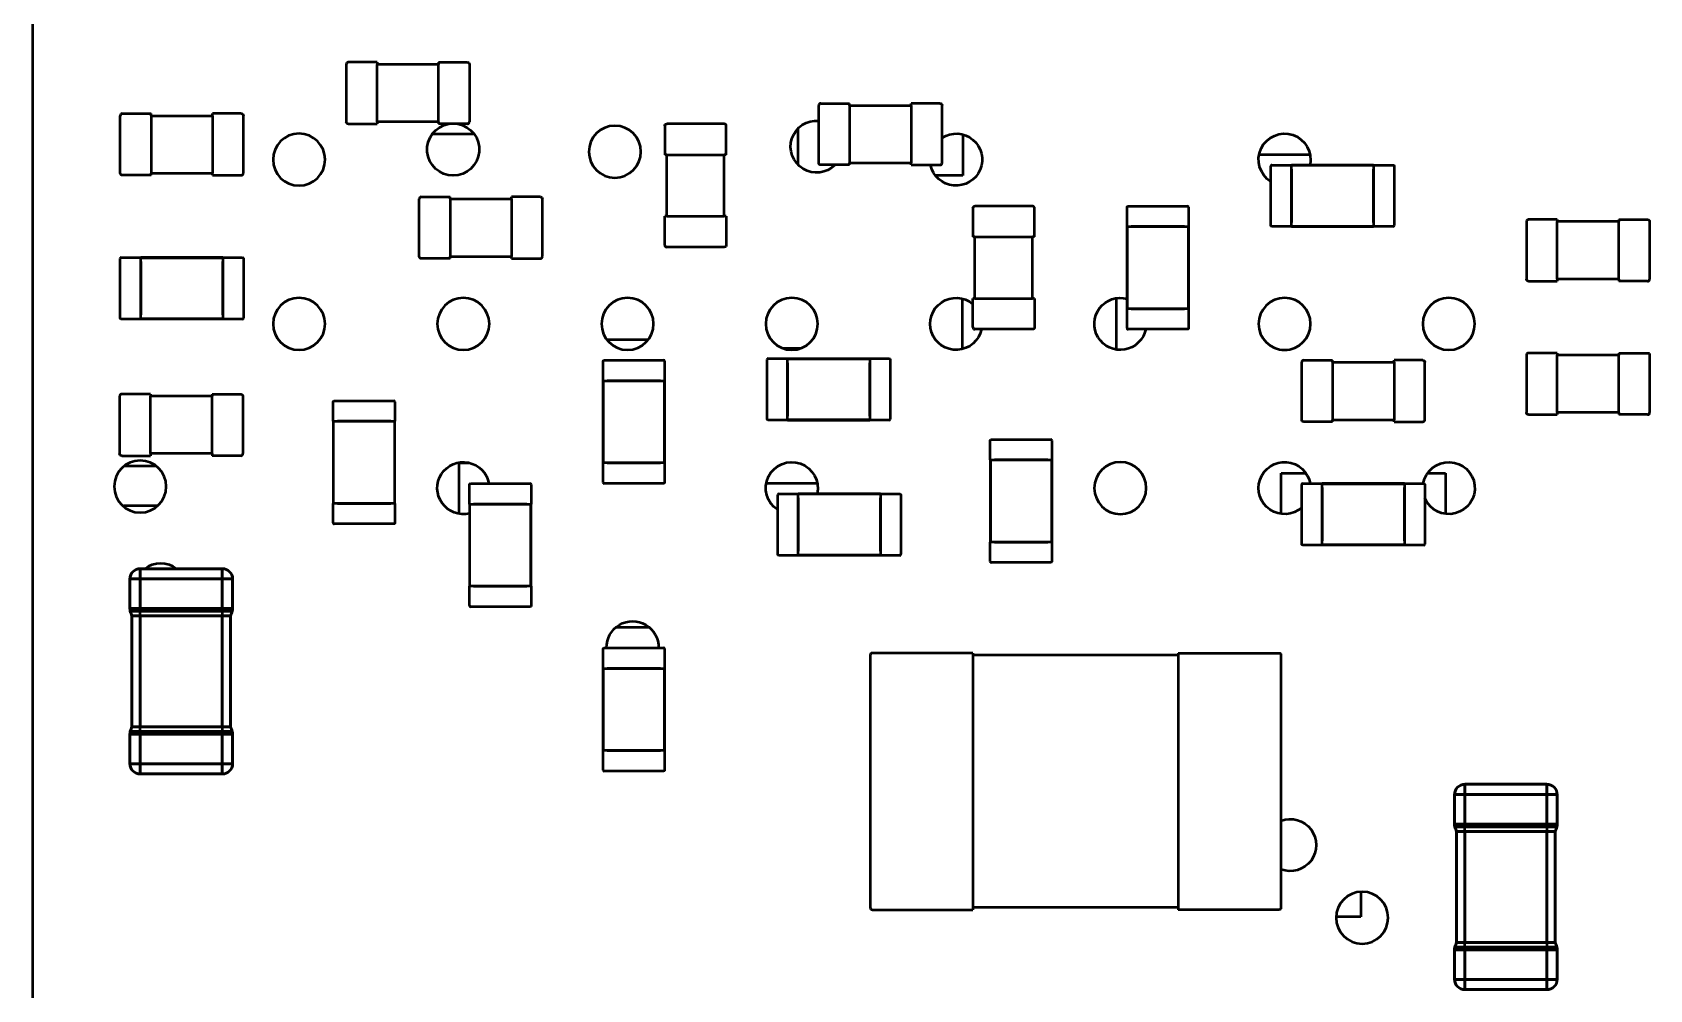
# Model space of a CAD drawing. Header units: millimetres. Extents: x 46 to 194, y 102 to 162.
# Drawn here: x 125.8 to 133.68, y 130.31 to 134.98 of the extents above; entities that cross this region are included whole.
import ezdxf

# ---------------------------------------------------------------- set-up
doc = ezdxf.new("R2010")
doc.units = ezdxf.units.MM
doc.header["$LTSCALE"] = 0.75
doc.layers.add('Visible', color=7, linetype='Continuous', lineweight=50)

msp = doc.modelspace()

# ---------------------------------------------------------------- linework, layer by layer
at = {"layer": 'Visible', "extrusion": (0, 0, -1)}
for p, q in [((125.7993, 140.8999), (125.7993, 109.9)), ((127.3281, 134.821), (127.3281, 134.541)), ((127.4781, 134.831), (127.3381, 134.831)), ((127.4781, 134.831), (127.4781, 134.821)), ((127.4781, 134.541), (127.4781, 134.821)), ((127.7781, 134.821), (127.4781, 134.821)), ((127.7781, 134.831), (127.7781, 134.821)), ((127.7781, 134.831), (127.9181, 134.831)), ((127.7781, 134.541), (127.7781, 134.821)), ((127.9281, 134.821), (127.9281, 134.541)), ((129.6299, 134.3408), (129.6299, 134.6208)), ((129.6399, 134.6308), (129.7799, 134.6308)), ((129.7799, 134.6208), (129.7799, 134.6308)), ((129.7799, 134.6208), (130.0799, 134.6208)), ((129.7799, 134.6208), (129.7799, 134.3408)), ((130.0799, 134.6208), (130.0799, 134.6308)), ((130.2199, 134.6308), (130.0799, 134.6308)), ((130.0799, 134.6208), (130.0799, 134.3408)), ((130.2299, 134.3408), (130.2299, 134.6208)), ((126.2273, 134.2908), (126.2273, 134.5708)), ((126.2373, 134.5808), (126.3773, 134.5808)), ((126.3773, 134.5708), (126.3773, 134.5808)), ((126.3773, 134.5708), (126.6773, 134.5708)), ((126.3773, 134.5708), (126.3773, 134.2908)), ((126.6773, 134.5708), (126.6773, 134.5808)), ((126.8173, 134.5808), (126.6773, 134.5808)), ((126.6773, 134.5708), (126.6773, 134.2908)), ((126.8273, 134.2908), (126.8273, 134.5708)), ((127.4781, 134.541), (127.4781, 134.531)), ((127.7781, 134.541), (127.4781, 134.541)), ((127.7781, 134.541), (127.7781, 134.531)), ((127.3381, 134.531), (127.4781, 134.531)), ((127.952, 134.4802), (127.7463, 134.4802)), ((127.9181, 134.531), (127.7781, 134.531)), ((128.8792, 134.5207), (128.8792, 134.3807)), ((129.1692, 134.5307), (128.8892, 134.5307)), ((129.1792, 134.3807), (129.1792, 134.5207)), ((129.5291, 134.3313), (129.5291, 134.5095)), ((130.3307, 134.4795), (130.3307, 134.2801)), ((128.8892, 134.3807), (128.8792, 134.3807)), ((128.8892, 134.3807), (129.1692, 134.3807)), ((128.8892, 134.0807), (128.8892, 134.3807)), ((129.1792, 134.3807), (129.1692, 134.3807)), ((129.1692, 134.0807), (129.1692, 134.3807)), ((129.7799, 134.3308), (129.6399, 134.3308)), ((129.7799, 134.3308), (129.7799, 134.3408)), ((129.7799, 134.3408), (130.0799, 134.3408)), ((130.0799, 134.3308), (130.0799, 134.3408)), ((130.0799, 134.3308), (130.2199, 134.3308)), ((131.774, 134.3814), (132.0228, 134.3814)), ((131.8316, 134.0356), (131.8316, 134.3256)), ((131.8366, 134.3306), (131.9316, 134.3306)), ((131.9316, 134.3256), (131.9316, 134.3306)), ((132.3316, 134.3301), (131.9316, 134.3301)), ((131.9316, 134.3296), (132.3316, 134.3296)), ((131.9316, 134.0356), (131.9316, 134.3256)), ((131.9316, 134.3106), (131.9316, 134.0506)), ((132.3316, 134.3306), (132.3316, 134.3256)), ((132.3316, 134.3306), (132.4266, 134.3306)), ((132.3316, 134.3256), (132.3316, 134.0356)), ((132.3316, 134.0506), (132.3316, 134.3106)), ((132.4316, 134.3256), (132.4316, 134.0356)), ((126.3773, 134.2808), (126.2373, 134.2808)), ((126.3773, 134.2808), (126.3773, 134.2908)), ((126.3773, 134.2908), (126.6773, 134.2908)), ((126.6773, 134.2808), (126.6773, 134.2908)), ((126.6773, 134.2808), (126.8173, 134.2808)), ((130.3307, 134.2801), (130.1976, 134.2801)), ((127.6837, 133.8852), (127.6837, 134.1652)), ((127.6937, 134.1752), (127.8337, 134.1752)), ((127.8337, 134.1652), (127.8337, 134.1752)), ((127.8337, 134.1652), (128.1337, 134.1652)), ((127.8337, 134.1652), (127.8337, 133.8852)), ((128.1337, 134.1652), (128.1337, 134.1752)), ((128.2737, 134.1752), (128.1337, 134.1752)), ((128.1337, 134.1652), (128.1337, 133.8852)), ((128.2837, 133.8852), (128.2837, 134.1652)), ((128.8892, 134.0807), (128.8792, 134.0807)), ((128.8792, 133.9407), (128.8792, 134.0807)), ((128.8892, 134.0807), (129.1692, 134.0807)), ((129.1792, 134.0807), (129.1692, 134.0807)), ((129.1792, 134.0807), (129.1792, 133.9407)), ((130.3804, 134.1204), (130.3804, 133.9804)), ((130.6704, 134.1304), (130.3904, 134.1304)), ((130.6804, 133.9804), (130.6804, 134.1204)), ((131.1309, 134.0304), (131.1309, 134.1254)), ((131.1359, 134.1304), (131.4259, 134.1304)), ((131.4309, 134.1254), (131.4309, 134.0304)), ((131.1309, 134.0304), (131.1359, 134.0304)), ((131.1314, 134.0304), (131.1314, 133.6304)), ((131.1319, 133.6304), (131.1319, 134.0304)), ((131.1359, 134.0304), (131.4259, 134.0304)), ((131.4109, 134.0304), (131.1509, 134.0304)), ((131.4259, 134.0304), (131.4309, 134.0304)), ((131.4299, 134.0304), (131.4299, 133.6304)), ((131.4304, 133.6304), (131.4304, 134.0304)), ((131.9316, 134.0306), (131.8366, 134.0306)), ((131.9316, 134.0306), (131.9316, 134.0356)), ((132.3316, 134.0316), (131.9316, 134.0316)), ((131.9316, 134.0311), (132.3316, 134.0311)), ((132.3316, 134.0356), (132.3316, 134.0306)), ((132.4266, 134.0306), (132.3316, 134.0306)), ((133.0764, 134.0549), (133.0764, 133.7749)), ((133.2264, 134.0649), (133.0864, 134.0649)), ((133.2264, 134.0649), (133.2264, 134.0549)), ((133.2264, 133.7749), (133.2264, 134.0549)), ((133.5264, 134.0549), (133.2264, 134.0549)), ((133.5264, 134.0649), (133.5264, 134.0549)), ((133.5264, 134.0649), (133.6664, 134.0649)), ((133.5264, 133.7749), (133.5264, 134.0549)), ((133.6764, 134.0549), (133.6764, 133.7749)), ((129.1692, 133.9307), (128.8892, 133.9307)), ((130.3904, 133.9804), (130.3804, 133.9804)), ((130.3904, 133.9804), (130.6704, 133.9804)), ((130.3904, 133.6804), (130.3904, 133.9804)), ((130.6804, 133.9804), (130.6704, 133.9804)), ((130.6704, 133.6804), (130.6704, 133.9804)), ((126.2273, 133.5853), (126.2273, 133.8753)), ((126.2323, 133.8803), (126.3273, 133.8803)), ((126.3273, 133.8753), (126.3273, 133.8803)), ((126.7273, 133.8798), (126.3273, 133.8798)), ((126.3273, 133.8793), (126.7273, 133.8793)), ((126.3273, 133.5853), (126.3273, 133.8753)), ((126.3273, 133.8603), (126.3273, 133.6003)), ((126.7273, 133.8803), (126.7273, 133.8753)), ((126.7273, 133.8803), (126.8223, 133.8803)), ((126.7273, 133.8753), (126.7273, 133.5853)), ((126.7273, 133.6003), (126.7273, 133.8603)), ((126.8273, 133.8753), (126.8273, 133.5853)), ((127.8337, 133.8752), (127.6937, 133.8752)), ((127.8337, 133.8752), (127.8337, 133.8852)), ((127.8337, 133.8852), (128.1337, 133.8852)), ((128.1337, 133.8752), (128.1337, 133.8852)), ((128.1337, 133.8752), (128.2737, 133.8752)), ((133.0864, 133.7649), (133.2264, 133.7649)), ((133.2264, 133.7749), (133.2264, 133.7649)), ((133.5264, 133.7749), (133.2264, 133.7749)), ((133.5264, 133.7749), (133.5264, 133.7649)), ((133.6664, 133.7649), (133.5264, 133.7649)), ((130.3296, 133.4339), (130.3296, 133.6797)), ((130.3904, 133.6804), (130.3804, 133.6804)), ((130.3804, 133.5404), (130.3804, 133.6804)), ((130.3904, 133.6804), (130.6704, 133.6804)), ((130.6804, 133.6804), (130.6704, 133.6804)), ((130.6804, 133.6804), (130.6804, 133.5404)), ((131.0801, 133.4314), (131.0801, 133.6822)), ((131.1359, 133.6304), (131.1309, 133.6304)), ((131.1309, 133.5354), (131.1309, 133.6304)), ((131.4259, 133.6304), (131.1359, 133.6304)), ((131.1509, 133.6304), (131.4109, 133.6304)), ((131.4309, 133.6304), (131.4259, 133.6304)), ((131.4309, 133.6304), (131.4309, 133.5354)), ((126.3273, 133.5803), (126.2323, 133.5803)), ((126.3273, 133.5803), (126.3273, 133.5853)), ((126.7273, 133.5813), (126.3273, 133.5813)), ((126.3273, 133.5808), (126.7273, 133.5808)), ((126.7273, 133.5853), (126.7273, 133.5803)), ((126.8223, 133.5803), (126.7273, 133.5803)), ((130.6704, 133.5304), (130.3904, 133.5304)), ((131.4259, 133.5304), (131.1359, 133.5304)), ((128.597, 133.4806), (128.7995, 133.4806)), ((129.4527, 133.4386), (129.544, 133.4386)), ((128.579, 133.2798), (128.579, 133.3748)), ((128.584, 133.3798), (128.874, 133.3798)), ((128.879, 133.3748), (128.879, 133.2798)), ((129.3779, 133.0928), (129.3779, 133.3828)), ((129.3829, 133.3878), (129.4779, 133.3878)), ((129.4779, 133.3828), (129.4779, 133.3878)), ((129.8779, 133.3873), (129.4779, 133.3873)), ((129.4779, 133.3868), (129.8779, 133.3868)), ((129.4779, 133.0928), (129.4779, 133.3828)), ((129.4779, 133.3678), (129.4779, 133.1078)), ((129.8779, 133.3878), (129.8779, 133.3828)), ((129.8779, 133.3878), (129.9729, 133.3878)), ((129.8779, 133.3828), (129.8779, 133.0928)), ((129.8779, 133.1078), (129.8779, 133.3678)), ((129.9779, 133.3828), (129.9779, 133.0928)), ((131.8857, 133.4307), (131.9111, 133.4307)), ((131.9817, 133.0899), (131.9817, 133.3699)), ((131.9917, 133.3799), (132.1317, 133.3799)), ((132.1317, 133.3699), (132.1317, 133.3799)), ((132.1317, 133.3699), (132.4317, 133.3699)), ((132.1317, 133.3699), (132.1317, 133.0899)), ((132.4317, 133.3699), (132.4317, 133.3799)), ((132.5717, 133.3799), (132.4317, 133.3799)), ((132.4317, 133.3699), (132.4317, 133.0899)), ((132.5817, 133.0899), (132.5817, 133.3699)), ((133.0764, 133.4047), (133.0764, 133.1247)), ((133.2264, 133.4147), (133.0864, 133.4147)), ((133.2264, 133.4147), (133.2264, 133.4047)), ((133.2264, 133.1247), (133.2264, 133.4047)), ((133.5264, 133.4047), (133.2264, 133.4047)), ((133.5264, 133.4147), (133.5264, 133.4047)), ((133.5264, 133.4147), (133.6664, 133.4147)), ((133.5264, 133.1247), (133.5264, 133.4047)), ((133.6764, 133.4047), (133.6764, 133.1247)), ((126.2245, 133.2048), (126.2245, 132.9248)), ((126.3745, 133.2148), (126.2345, 133.2148)), ((126.3745, 133.2148), (126.3745, 133.2048)), ((126.3745, 132.9248), (126.3745, 133.2048)), ((126.6745, 133.2048), (126.3745, 133.2048)), ((126.6745, 133.2148), (126.6745, 133.2048)), ((126.6745, 133.2148), (126.8145, 133.2148)), ((126.6745, 132.9248), (126.6745, 133.2048)), ((126.8245, 133.2048), (126.8245, 132.9248)), ((128.579, 133.2798), (128.584, 133.2798)), ((128.5795, 133.2798), (128.5795, 132.8798)), ((128.58, 132.8798), (128.58, 133.2798)), ((128.584, 133.2798), (128.874, 133.2798)), ((128.859, 133.2798), (128.599, 133.2798)), ((128.874, 133.2798), (128.879, 133.2798)), ((128.878, 133.2798), (128.878, 132.8798)), ((128.8785, 132.8798), (128.8785, 133.2798)), ((127.2648, 133.0822), (127.2648, 133.1772)), ((127.2698, 133.1822), (127.5598, 133.1822)), ((127.5648, 133.1772), (127.5648, 133.0822)), ((133.2264, 133.1247), (133.2264, 133.1147)), ((133.5264, 133.1247), (133.2264, 133.1247)), ((133.5264, 133.1247), (133.5264, 133.1147)), ((127.2648, 133.0822), (127.2698, 133.0822)), ((127.2653, 133.0822), (127.2653, 132.6822)), ((127.2658, 132.6822), (127.2658, 133.0822)), ((127.2698, 133.0822), (127.5598, 133.0822)), ((127.5448, 133.0822), (127.2848, 133.0822)), ((127.5598, 133.0822), (127.5648, 133.0822)), ((127.5638, 133.0822), (127.5638, 132.6822)), ((127.5643, 132.6822), (127.5643, 133.0822)), ((129.4779, 133.0878), (129.3829, 133.0878)), ((129.4779, 133.0878), (129.4779, 133.0928)), ((129.8779, 133.0888), (129.4779, 133.0888)), ((129.4779, 133.0883), (129.8779, 133.0883)), ((129.8779, 133.0928), (129.8779, 133.0878)), ((129.9729, 133.0878), (129.8779, 133.0878)), ((132.1317, 133.0799), (131.9917, 133.0799)), ((132.1317, 133.0799), (132.1317, 133.0899)), ((132.1317, 133.0899), (132.4317, 133.0899)), ((132.4317, 133.0799), (132.4317, 133.0899)), ((132.4317, 133.0799), (132.5717, 133.0799)), ((133.0864, 133.1147), (133.2264, 133.1147)), ((133.6664, 133.1147), (133.5264, 133.1147)), ((130.4652, 132.8942), (130.4652, 132.9892)), ((130.4702, 132.9942), (130.7602, 132.9942)), ((130.7652, 132.9892), (130.7652, 132.8942)), ((126.2345, 132.9148), (126.3745, 132.9148)), ((126.3745, 132.9248), (126.3745, 132.9148)), ((126.6745, 132.9248), (126.3745, 132.9248)), ((126.6745, 132.9248), (126.6745, 132.9148)), ((126.8145, 132.9148), (126.6745, 132.9148)), ((130.4652, 132.8942), (130.4702, 132.8942)), ((130.4657, 132.8942), (130.4657, 132.4942)), ((130.4662, 132.4942), (130.4662, 132.8942)), ((130.4702, 132.8942), (130.7602, 132.8942)), ((130.7452, 132.8942), (130.4852, 132.8942)), ((130.7602, 132.8942), (130.7652, 132.8942)), ((130.7642, 132.8942), (130.7642, 132.4942)), ((130.7647, 132.4942), (130.7647, 132.8942)), ((126.4032, 132.864), (126.246, 132.864)), ((127.8777, 132.8801), (127.9282, 132.8801)), ((127.8777, 132.6319), (127.8777, 132.8801)), ((128.584, 132.8798), (128.579, 132.8798)), ((128.579, 132.7848), (128.579, 132.8798)), ((128.874, 132.8798), (128.584, 132.8798)), ((128.599, 132.8798), (128.859, 132.8798)), ((128.879, 132.8798), (128.874, 132.8798)), ((128.879, 132.8798), (128.879, 132.7848)), ((131.8809, 132.8302), (132.0018, 132.8302)), ((131.8809, 132.6314), (131.8809, 132.8302)), ((132.5948, 132.8302), (132.6825, 132.8302)), ((132.6825, 132.8302), (132.6825, 132.6312)), ((127.9285, 132.6793), (127.9285, 132.7743)), ((127.9335, 132.7793), (128.2235, 132.7793)), ((128.2285, 132.7743), (128.2285, 132.6793)), ((128.874, 132.7798), (128.584, 132.7798)), ((129.3738, 132.7802), (129.6229, 132.7802)), ((129.4347, 132.7294), (129.5297, 132.7294)), ((129.5297, 132.7244), (129.5297, 132.7294)), ((129.9297, 132.7289), (129.5297, 132.7289)), ((129.9297, 132.7294), (129.9297, 132.7244)), ((129.9297, 132.7294), (130.0247, 132.7294)), ((131.9817, 132.4844), (131.9817, 132.7744)), ((131.9867, 132.7794), (132.0817, 132.7794)), ((132.0817, 132.7744), (132.0817, 132.7794)), ((132.4817, 132.7789), (132.0817, 132.7789)), ((132.0817, 132.7784), (132.4817, 132.7784)), ((132.0817, 132.4844), (132.0817, 132.7744)), ((132.0817, 132.7594), (132.0817, 132.4994)), ((132.4817, 132.7794), (132.4817, 132.7744)), ((132.4817, 132.7794), (132.5767, 132.7794)), ((132.4817, 132.7744), (132.4817, 132.4844)), ((132.4817, 132.4994), (132.4817, 132.7594)), ((132.5817, 132.7744), (132.5817, 132.4844)), ((126.2451, 132.6724), (126.4116, 132.6724)), ((126.2451, 132.6659), (126.2451, 132.6724)), ((127.2698, 132.6822), (127.2648, 132.6822)), ((127.2648, 132.5872), (127.2648, 132.6822)), ((127.5598, 132.6822), (127.2698, 132.6822)), ((127.2848, 132.6822), (127.5448, 132.6822)), ((127.5648, 132.6822), (127.5598, 132.6822)), ((127.5648, 132.6822), (127.5648, 132.5872)), ((127.9285, 132.6793), (127.9335, 132.6793)), ((127.929, 132.6793), (127.929, 132.2793)), ((127.9295, 132.2793), (127.9295, 132.6793)), ((127.9335, 132.6793), (128.2235, 132.6793)), ((128.2085, 132.6793), (127.9485, 132.6793)), ((128.2235, 132.6793), (128.2285, 132.6793)), ((128.2275, 132.6793), (128.2275, 132.2793)), ((128.228, 132.2793), (128.228, 132.6793)), ((129.4297, 132.4344), (129.4297, 132.7244)), ((129.5297, 132.7284), (129.9297, 132.7284)), ((129.5297, 132.4344), (129.5297, 132.7244)), ((129.5297, 132.7094), (129.5297, 132.4494)), ((129.9297, 132.7244), (129.9297, 132.4344)), ((129.9297, 132.4494), (129.9297, 132.7094)), ((130.0297, 132.7244), (130.0297, 132.4344)), ((127.5598, 132.5822), (127.2698, 132.5822)), ((130.4702, 132.4942), (130.4652, 132.4942)), ((130.4652, 132.3992), (130.4652, 132.4942)), ((130.7602, 132.4942), (130.4702, 132.4942)), ((130.4852, 132.4942), (130.7452, 132.4942)), ((130.7652, 132.4942), (130.7602, 132.4942)), ((130.7652, 132.4942), (130.7652, 132.3992)), ((129.5297, 132.4294), (129.4347, 132.4294)), ((129.5297, 132.4294), (129.5297, 132.4344)), ((129.9297, 132.4304), (129.5297, 132.4304)), ((129.5297, 132.4299), (129.9297, 132.4299)), ((129.9297, 132.4344), (129.9297, 132.4294)), ((130.0247, 132.4294), (129.9297, 132.4294)), ((132.0817, 132.4794), (131.9867, 132.4794)), ((132.0817, 132.4794), (132.0817, 132.4844)), ((132.4817, 132.4804), (132.0817, 132.4804)), ((132.0817, 132.4799), (132.4817, 132.4799)), ((132.4817, 132.4844), (132.4817, 132.4794)), ((132.5767, 132.4794), (132.4817, 132.4794)), ((126.3245, 132.3144), (126.3245, 132.3644)), ((126.3245, 132.3644), (126.3245, 132.3144)), ((126.3245, 132.3644), (126.7245, 132.3644)), ((126.7245, 132.3644), (126.3245, 132.3644)), ((126.7245, 132.3144), (126.7245, 132.3644)), ((126.7245, 132.3644), (126.7245, 132.3144)), ((130.7602, 132.3942), (130.4702, 132.3942)), ((126.3245, 132.3144), (126.2745, 132.3144)), ((126.2745, 132.3144), (126.3245, 132.3144)), ((126.2745, 132.1709), (126.2745, 132.3144)), ((126.2745, 132.3144), (126.2745, 132.1709)), ((126.3245, 132.3144), (126.7245, 132.3144)), ((126.7245, 132.3144), (126.3245, 132.3144)), ((126.3245, 132.3144), (126.3245, 132.1709)), ((126.3245, 132.1709), (126.3245, 132.3144)), ((126.7745, 132.3144), (126.7245, 132.3144)), ((126.7245, 132.3144), (126.7745, 132.3144)), ((126.7245, 132.3144), (126.7245, 132.1709)), ((126.7245, 132.1709), (126.7245, 132.3144)), ((126.7745, 132.3144), (126.7745, 132.1709)), ((126.7745, 132.1709), (126.7745, 132.3144)), ((127.9335, 132.2793), (127.9285, 132.2793)), ((127.9285, 132.1843), (127.9285, 132.2793)), ((128.2235, 132.2793), (127.9335, 132.2793)), ((127.9485, 132.2793), (128.2085, 132.2793)), ((128.2285, 132.2793), (128.2235, 132.2793)), ((128.2285, 132.2793), (128.2285, 132.1843)), ((128.2235, 132.1793), (127.9335, 132.1793)), ((126.3245, 132.1709), (126.2745, 132.1709)), ((126.2745, 132.1709), (126.3245, 132.1709)), ((126.3245, 132.1571), (126.2764, 132.1571)), ((126.2764, 132.1571), (126.3245, 132.1571)), ((126.3245, 132.1344), (126.2845, 132.1344)), ((126.2845, 132.1344), (126.3245, 132.1344)), ((126.2845, 131.5944), (126.2845, 132.1344)), ((126.2845, 132.1344), (126.2845, 131.5944)), ((126.3245, 132.1571), (126.3245, 132.1709)), ((126.3245, 132.1709), (126.3245, 132.1571)), ((126.3245, 132.1709), (126.7245, 132.1709)), ((126.7245, 132.1709), (126.3245, 132.1709)), ((126.3245, 132.1344), (126.3245, 132.1571)), ((126.3245, 132.1571), (126.7245, 132.1571)), ((126.7245, 132.1571), (126.3245, 132.1571)), ((126.3245, 132.1344), (126.3245, 132.1571)), ((126.3245, 132.1344), (126.7245, 132.1344)), ((126.7245, 132.1344), (126.3245, 132.1344)), ((126.3245, 132.1344), (126.3245, 131.5944)), ((126.3245, 131.5944), (126.3245, 132.1344)), ((126.7745, 132.1709), (126.7245, 132.1709)), ((126.7245, 132.1709), (126.7745, 132.1709)), ((126.7245, 132.1571), (126.7245, 132.1709)), ((126.7245, 132.1709), (126.7245, 132.1571)), ((126.7726, 132.1571), (126.7245, 132.1571)), ((126.7245, 132.1571), (126.7726, 132.1571)), ((126.7245, 132.1571), (126.7245, 132.1344)), ((126.7245, 132.1571), (126.7245, 132.1344)), ((126.7645, 132.1344), (126.7245, 132.1344)), ((126.7245, 132.1344), (126.7645, 132.1344)), ((126.7245, 132.1344), (126.7245, 131.5944)), ((126.7245, 131.5944), (126.7245, 132.1344)), ((126.7645, 132.1344), (126.7645, 131.5944)), ((126.7645, 131.5944), (126.7645, 132.1344)), ((128.6426, 132.0795), (128.8032, 132.0795)), ((128.579, 131.8787), (128.579, 131.9737)), ((128.584, 131.9787), (128.874, 131.9787)), ((128.879, 131.9737), (128.879, 131.8787)), ((129.8806, 131.9435), (129.8806, 130.7135)), ((130.3806, 131.9535), (129.8906, 131.9535)), ((130.3806, 131.9535), (130.3806, 131.9435)), ((130.3806, 131.9435), (130.3806, 130.7135)), ((131.3806, 131.9435), (130.3806, 131.9435)), ((131.3806, 131.9535), (131.3806, 131.9435)), ((131.3806, 131.9535), (131.8706, 131.9535)), ((131.3806, 131.9435), (131.3806, 130.7135)), ((131.8806, 131.9435), (131.8806, 130.7135)), ((128.579, 131.8787), (128.584, 131.8787)), ((128.5795, 131.8787), (128.5795, 131.4787)), ((128.58, 131.4787), (128.58, 131.8787)), ((128.584, 131.8787), (128.874, 131.8787)), ((128.859, 131.8787), (128.599, 131.8787)), ((128.874, 131.8787), (128.879, 131.8787)), ((128.878, 131.8787), (128.878, 131.4787)), ((128.8785, 131.4787), (128.8785, 131.8787)), ((126.3245, 131.5579), (126.2745, 131.5579)), ((126.2745, 131.5579), (126.3245, 131.5579)), ((126.2745, 131.4144), (126.2745, 131.5579)), ((126.2745, 131.5579), (126.2745, 131.4144)), ((126.3245, 131.5717), (126.2764, 131.5717)), ((126.2764, 131.5717), (126.3245, 131.5717)), ((126.3245, 131.5944), (126.2845, 131.5944)), ((126.2845, 131.5944), (126.3245, 131.5944)), ((126.3245, 131.5717), (126.3245, 131.5944)), ((126.3245, 131.5944), (126.7245, 131.5944)), ((126.7245, 131.5944), (126.3245, 131.5944)), ((126.3245, 131.5717), (126.3245, 131.5944)), ((126.3245, 131.5579), (126.3245, 131.5717)), ((126.3245, 131.5717), (126.3245, 131.5579)), ((126.3245, 131.5717), (126.7245, 131.5717)), ((126.7245, 131.5717), (126.3245, 131.5717)), ((126.3245, 131.5579), (126.7245, 131.5579)), ((126.7245, 131.5579), (126.3245, 131.5579)), ((126.3245, 131.5579), (126.3245, 131.4144)), ((126.3245, 131.4144), (126.3245, 131.5579)), ((126.7645, 131.5944), (126.7245, 131.5944)), ((126.7245, 131.5944), (126.7645, 131.5944)), ((126.7245, 131.5944), (126.7245, 131.5717)), ((126.7245, 131.5944), (126.7245, 131.5717)), ((126.7726, 131.5717), (126.7245, 131.5717)), ((126.7245, 131.5717), (126.7726, 131.5717)), ((126.7245, 131.5579), (126.7245, 131.5717)), ((126.7245, 131.5717), (126.7245, 131.5579)), ((126.7745, 131.5579), (126.7245, 131.5579)), ((126.7245, 131.5579), (126.7745, 131.5579)), ((126.7245, 131.5579), (126.7245, 131.4144)), ((126.7245, 131.4144), (126.7245, 131.5579)), ((126.7745, 131.5579), (126.7745, 131.4144)), ((126.7745, 131.4144), (126.7745, 131.5579)), ((128.584, 131.4787), (128.579, 131.4787)), ((128.579, 131.3837), (128.579, 131.4787)), ((128.874, 131.4787), (128.584, 131.4787)), ((128.599, 131.4787), (128.859, 131.4787)), ((128.879, 131.4787), (128.874, 131.4787)), ((128.879, 131.4787), (128.879, 131.3837)), ((126.3245, 131.4144), (126.2745, 131.4144)), ((126.2745, 131.4144), (126.3245, 131.4144)), ((126.3245, 131.3644), (126.3245, 131.4144)), ((126.3245, 131.4144), (126.3245, 131.3644)), ((126.3245, 131.4144), (126.7245, 131.4144)), ((126.7245, 131.4144), (126.3245, 131.4144)), ((126.7745, 131.4144), (126.7245, 131.4144)), ((126.7245, 131.4144), (126.7745, 131.4144)), ((126.7245, 131.3644), (126.7245, 131.4144)), ((126.7245, 131.4144), (126.7245, 131.3644)), ((126.7245, 131.3644), (126.3245, 131.3644)), ((126.3245, 131.3644), (126.7245, 131.3644)), ((128.874, 131.3787), (128.584, 131.3787)), ((132.7761, 131.2641), (132.7761, 131.3141)), ((132.7761, 131.3141), (132.7761, 131.2641)), ((132.7761, 131.3141), (133.1761, 131.3141)), ((133.1761, 131.3141), (132.7761, 131.3141)), ((133.1761, 131.2641), (133.1761, 131.3141)), ((133.1761, 131.3141), (133.1761, 131.2641)), ((132.7761, 131.2641), (132.7261, 131.2641)), ((132.7261, 131.2641), (132.7761, 131.2641)), ((132.7261, 131.1206), (132.7261, 131.2641)), ((132.7261, 131.2641), (132.7261, 131.1206)), ((132.7761, 131.2641), (133.1761, 131.2641)), ((133.1761, 131.2641), (132.7761, 131.2641)), ((132.7761, 131.2641), (132.7761, 131.1206)), ((132.7761, 131.1206), (132.7761, 131.2641)), ((133.2261, 131.2641), (133.1761, 131.2641)), ((133.1761, 131.2641), (133.2261, 131.2641)), ((133.1761, 131.2641), (133.1761, 131.1206)), ((133.1761, 131.1206), (133.1761, 131.2641)), ((133.2261, 131.2641), (133.2261, 131.1206)), ((133.2261, 131.1206), (133.2261, 131.2641)), ((132.7761, 131.1206), (132.7261, 131.1206)), ((132.7261, 131.1206), (132.7761, 131.1206)), ((132.7761, 131.1068), (132.728, 131.1068)), ((132.728, 131.1068), (132.7761, 131.1068)), ((132.7761, 131.0841), (132.7361, 131.0841)), ((132.7361, 131.0841), (132.7761, 131.0841)), ((132.7361, 130.5441), (132.7361, 131.0841)), ((132.7361, 131.0841), (132.7361, 130.5441)), ((132.7761, 131.1068), (132.7761, 131.1206)), ((132.7761, 131.1206), (132.7761, 131.1068)), ((132.7761, 131.1206), (133.1761, 131.1206)), ((133.1761, 131.1206), (132.7761, 131.1206)), ((132.7761, 131.0841), (132.7761, 131.1068)), ((132.7761, 131.1068), (133.1761, 131.1068)), ((133.1761, 131.1068), (132.7761, 131.1068)), ((132.7761, 131.0841), (132.7761, 131.1068)), ((132.7761, 131.0841), (133.1761, 131.0841)), ((133.1761, 131.0841), (132.7761, 131.0841)), ((132.7761, 131.0841), (132.7761, 130.5441)), ((132.7761, 130.5441), (132.7761, 131.0841)), ((133.2261, 131.1206), (133.1761, 131.1206)), ((133.1761, 131.1206), (133.2261, 131.1206)), ((133.1761, 131.1068), (133.1761, 131.1206)), ((133.1761, 131.1206), (133.1761, 131.1068)), ((133.2242, 131.1068), (133.1761, 131.1068)), ((133.1761, 131.1068), (133.2242, 131.1068)), ((133.1761, 131.1068), (133.1761, 131.0841)), ((133.1761, 131.1068), (133.1761, 131.0841)), ((133.2161, 131.0841), (133.1761, 131.0841)), ((133.1761, 131.0841), (133.2161, 131.0841)), ((133.1761, 131.0841), (133.1761, 130.5441)), ((133.1761, 130.5441), (133.1761, 131.0841)), ((133.2161, 131.0841), (133.2161, 130.5441)), ((133.2161, 130.5441), (133.2161, 131.0841)), ((132.2696, 130.7908), (132.2696, 130.6681)), ((129.8906, 130.7035), (130.3806, 130.7035)), ((130.3806, 130.7135), (130.3806, 130.7035)), ((131.3806, 130.7135), (130.3806, 130.7135)), ((131.3806, 130.7135), (131.3806, 130.7035)), ((131.8706, 130.7035), (131.3806, 130.7035)), ((132.2696, 130.6681), (132.1494, 130.6681)), ((132.7761, 130.5441), (132.7361, 130.5441)), ((132.7361, 130.5441), (132.7761, 130.5441)), ((132.7761, 130.5214), (132.7761, 130.5441)), ((132.7761, 130.5441), (133.1761, 130.5441)), ((133.1761, 130.5441), (132.7761, 130.5441)), ((132.7761, 130.5214), (132.7761, 130.5441)), ((133.2161, 130.5441), (133.1761, 130.5441)), ((133.1761, 130.5441), (133.2161, 130.5441)), ((133.1761, 130.5441), (133.1761, 130.5214)), ((133.1761, 130.5441), (133.1761, 130.5214)), ((132.7761, 130.5076), (132.7261, 130.5076)), ((132.7261, 130.5076), (132.7761, 130.5076)), ((132.7261, 130.3641), (132.7261, 130.5076)), ((132.7261, 130.5076), (132.7261, 130.3641)), ((132.7761, 130.5214), (132.728, 130.5214)), ((132.728, 130.5214), (132.7761, 130.5214)), ((132.7761, 130.5076), (132.7761, 130.5214)), ((132.7761, 130.5214), (132.7761, 130.5076)), ((132.7761, 130.5214), (133.1761, 130.5214)), ((133.1761, 130.5214), (132.7761, 130.5214)), ((132.7761, 130.5076), (133.1761, 130.5076)), ((133.1761, 130.5076), (132.7761, 130.5076)), ((132.7761, 130.5076), (132.7761, 130.3641)), ((132.7761, 130.3641), (132.7761, 130.5076)), ((133.2242, 130.5214), (133.1761, 130.5214)), ((133.1761, 130.5214), (133.2242, 130.5214)), ((133.1761, 130.5076), (133.1761, 130.5214)), ((133.1761, 130.5214), (133.1761, 130.5076)), ((133.2261, 130.5076), (133.1761, 130.5076)), ((133.1761, 130.5076), (133.2261, 130.5076)), ((133.1761, 130.5076), (133.1761, 130.3641)), ((133.1761, 130.3641), (133.1761, 130.5076)), ((133.2261, 130.5076), (133.2261, 130.3641)), ((133.2261, 130.3641), (133.2261, 130.5076)), ((132.7761, 130.3641), (132.7261, 130.3641)), ((132.7261, 130.3641), (132.7761, 130.3641)), ((132.7761, 130.3141), (132.7761, 130.3641)), ((132.7761, 130.3641), (132.7761, 130.3141)), ((132.7761, 130.3641), (133.1761, 130.3641)), ((133.1761, 130.3641), (132.7761, 130.3641)), ((133.1761, 130.3141), (132.7761, 130.3141)), ((132.7761, 130.3141), (133.1761, 130.3141)), ((133.2261, 130.3641), (133.1761, 130.3641)), ((133.1761, 130.3641), (133.2261, 130.3641)), ((133.1761, 130.3141), (133.1761, 130.3641)), ((133.1761, 130.3641), (133.1761, 130.3141))]:
    msp.add_line(p, q, dxfattribs=at)
for centre in [(-127.0983, 134.3569), (-128.6365, 134.3955), (-127.0983, 133.5568), (-127.8984, 133.5568), (-128.6983, 133.5568), (-129.4983, 133.5568), (-131.8984, 133.5568), (-132.6982, 133.5568), (-126.3246, 132.7646), (-131.0983, 132.7569), (-132.2761, 130.6642)]:
    msp.add_circle(centre, 0.1267, dxfattribs=at)
at = {"layer": 'Visible'}
for centre, radius, start, end in [((127.3381, 134.821), 0.01, 90, 180), ((129.6399, 134.6208), 0.01, 90, 180), ((126.2373, 134.5708), 0.01, 90, 180), ((127.9181, 134.541), 0.01, 270, 0), ((129.1692, 134.5207), 0.01, 0, 90), ((130.2199, 134.3408), 0.01, 270, 0), ((131.8366, 134.3256), 0.005, 90, 180), ((126.8173, 134.2908), 0.01, 270, 0), ((127.6937, 134.1652), 0.01, 90, 180), ((130.6704, 134.1204), 0.01, 0, 90), ((131.4259, 134.1254), 0.005, 0, 90), ((132.4266, 134.0356), 0.005, 270, 0), ((133.0864, 134.0549), 0.01, 90, 180), ((128.8892, 133.9407), 0.01, 180, 270), ((126.2323, 133.8753), 0.005, 90, 180), ((128.2737, 133.8852), 0.01, 270, 0), ((133.6664, 133.7749), 0.01, 270, 0), ((126.8223, 133.5853), 0.005, 270, 0), ((130.3904, 133.5404), 0.01, 180, 270), ((131.1359, 133.5354), 0.005, 180, 270), ((128.874, 133.3748), 0.005, 0, 90), ((129.3829, 133.3828), 0.005, 90, 180), ((131.9917, 133.3699), 0.01, 90, 180), ((133.0864, 133.4047), 0.01, 90, 180), ((126.2345, 133.2048), 0.01, 90, 180), ((127.5598, 133.1772), 0.005, 0, 90), ((133.6664, 133.1247), 0.01, 270, 0), ((129.9729, 133.0928), 0.005, 270, 0), ((132.5717, 133.0899), 0.01, 270, 0), ((130.7602, 132.9892), 0.005, 0, 90), ((126.8145, 132.9248), 0.01, 270, 0), ((128.2235, 132.7743), 0.005, 0, 90), ((128.584, 132.7848), 0.005, 180, 270), ((129.4347, 132.7244), 0.005, 90, 180), ((131.9867, 132.7744), 0.005, 90, 180), ((127.2698, 132.5872), 0.005, 180, 270), ((130.0247, 132.4344), 0.005, 270, 0), ((132.5767, 132.4844), 0.005, 270, 0), ((126.3245, 132.3144), 0.05, 90, 180), ((126.7245, 132.3144), 0.05, 0, 90), ((130.4702, 132.3992), 0.005, 180, 270), ((127.9335, 132.1843), 0.005, 180, 270), ((126.3245, 132.1709), 0.05, 180, 195.93747), ((126.7245, 132.1709), 0.05, 344.06253, 0), ((128.874, 131.9737), 0.005, 0, 90), ((129.8906, 131.9435), 0.01, 90, 180), ((126.3245, 131.5579), 0.05, 164.06253, 180), ((126.7245, 131.5579), 0.05, 0, 15.93747), ((126.3245, 131.4144), 0.05, 180, 270), ((126.7245, 131.4144), 0.05, 270, 0), ((128.584, 131.3837), 0.005, 180, 270), ((132.7761, 131.2641), 0.05, 90, 180), ((133.1761, 131.2641), 0.05, 0, 90), ((132.7761, 131.1206), 0.05, 180, 195.93747), ((133.1761, 131.1206), 0.05, 344.06253, 0), ((129.8906, 130.7135), 0.01, 180, 270), ((132.7761, 130.5076), 0.05, 164.06253, 180), ((133.1761, 130.5076), 0.05, 0, 15.93747), ((132.7761, 130.3641), 0.05, 180, 270), ((133.1761, 130.3641), 0.05, 270, 0)]:
    msp.add_arc(centre, radius, start, end, dxfattribs=at)
at = {"layer": 'Visible', "extrusion": (0, 0, -1)}
for centre, radius, start, end in [((-127.9181, 134.821), 0.01, 90, 180), ((-130.2199, 134.6208), 0.01, 90, 180), ((-126.8173, 134.5708), 0.01, 90, 180), ((-127.3381, 134.541), 0.01, 270, 0), ((-129.6193, 134.4204), 0.1267, 224.95213, 94.81627), ((-127.8491, 134.4062), 0.1267, 99.98004, 80.01996), ((-128.8892, 134.5207), 0.01, 0, 90), ((-130.2985, 134.3569), 0.1267, 57.2565, 348.14035), ((-131.8984, 134.3569), 0.1267, 301.82036, 192.19621), ((-129.6399, 134.3408), 0.01, 270, 0), ((-132.4266, 134.3256), 0.005, 90, 180), ((-126.2373, 134.2908), 0.01, 270, 0), ((-128.2737, 134.1652), 0.01, 90, 180), ((-130.3904, 134.1204), 0.01, 0, 90), ((-131.1359, 134.1254), 0.005, 0, 90), ((-131.8366, 134.0356), 0.005, 270, 0), ((-133.6664, 134.0549), 0.01, 90, 180), ((-129.1692, 133.9407), 0.01, 180, 270), ((-126.8223, 133.8753), 0.005, 90, 180), ((-127.6937, 133.8852), 0.01, 270, 0), ((-133.0864, 133.7749), 0.01, 270, 0), ((-130.2985, 133.5568), 0.1267, 192.04189, 130.25458), ((-131.0983, 133.5568), 0.1267, 192.04189, 105.15053), ((-126.2323, 133.5853), 0.005, 270, 0), ((-130.6704, 133.5404), 0.01, 180, 270), ((-131.4259, 133.5354), 0.005, 180, 270), ((-128.584, 133.3748), 0.005, 0, 90), ((-129.9729, 133.3828), 0.005, 90, 180), ((-132.5717, 133.3699), 0.01, 90, 180), ((-133.6664, 133.4047), 0.01, 90, 180), ((-126.8145, 133.2048), 0.01, 90, 180), ((-127.2698, 133.1772), 0.005, 0, 90), ((-133.0864, 133.1247), 0.01, 270, 0), ((-129.3829, 133.0928), 0.005, 270, 0), ((-131.9917, 133.0899), 0.01, 270, 0), ((-130.4702, 132.9892), 0.005, 0, 90), ((-126.2345, 132.9248), 0.01, 270, 0), ((-127.8984, 132.7569), 0.1267, 256.03582, 169.83078), ((-129.4983, 132.7569), 0.1267, 302.77131, 192.78409), ((-131.8984, 132.7569), 0.1267, 228.92025, 169.77839), ((-132.6982, 132.7569), 0.1267, 10.22162, 336.87239), ((-127.9335, 132.7743), 0.005, 0, 90), ((-128.874, 132.7848), 0.005, 180, 270), ((-130.0247, 132.7244), 0.005, 90, 180), ((-132.5767, 132.7744), 0.005, 90, 180), ((-127.5598, 132.5872), 0.005, 180, 270), ((-129.4347, 132.4344), 0.005, 270, 0), ((-131.9867, 132.4844), 0.005, 270, 0), ((-126.3245, 132.3144), 0.05, 0, 90), ((-126.4244, 132.2644), 0.1267, 52.05301, 127.94699), ((-126.7245, 132.3144), 0.05, 90, 180), ((-130.7602, 132.3992), 0.005, 180, 270), ((-128.2235, 132.1843), 0.005, 180, 270), ((-126.3245, 132.1709), 0.05, 344.06253, 0), ((-126.4589, 132.2091), 0.1898, 336.80428, 344.09568), ((-126.5901, 132.2091), 0.1898, 195.90432, 203.19572), ((-126.7245, 132.1709), 0.05, 180, 195.93747), ((-128.7229, 131.9815), 0.1267, 358.74864, 181.25136), ((-128.584, 131.9737), 0.005, 0, 90), ((-131.8706, 131.9435), 0.01, 90, 180), ((-126.3245, 131.5579), 0.05, 0, 15.93747), ((-126.4596, 131.5194), 0.1905, 15.91749, 23.1826), ((-126.5894, 131.5194), 0.1905, 156.8174, 164.08251), ((-126.7245, 131.5579), 0.05, 164.06253, 180), ((-126.3245, 131.4144), 0.05, 270, 0), ((-126.7245, 131.4144), 0.05, 180, 270), ((-128.874, 131.3837), 0.005, 180, 270), ((-132.7761, 131.2641), 0.05, 0, 90), ((-133.1761, 131.2641), 0.05, 90, 180), ((-131.9258, 131.0183), 0.1267, 69.10252, 290.89748), ((-132.7761, 131.1206), 0.05, 344.06253, 0), ((-132.9105, 131.1588), 0.1898, 336.80428, 344.09568), ((-133.0417, 131.1588), 0.1898, 195.90432, 203.19572), ((-133.1761, 131.1206), 0.05, 180, 195.93747), ((-131.8706, 130.7135), 0.01, 180, 270), ((-132.9112, 130.4691), 0.1905, 15.91749, 23.1826), ((-133.041, 130.4691), 0.1905, 156.8174, 164.08251), ((-132.7761, 130.5076), 0.05, 0, 15.93747), ((-133.1761, 130.5076), 0.05, 164.06253, 180), ((-132.7761, 130.3641), 0.05, 270, 0), ((-133.1761, 130.3641), 0.05, 180, 270)]:
    msp.add_arc(centre, radius, start, end, dxfattribs=at)
at = {"layer": 'Visible'}
for points in [[(126.2764, 132.1571), (126.2787, 132.1494), (126.2814, 132.1418), (126.2845, 132.1344)], [(126.7645, 132.1344), (126.7677, 132.1418), (126.7704, 132.1494), (126.7726, 132.1571)], [(126.2845, 131.5944), (126.2814, 131.587), (126.2787, 131.5794), (126.2764, 131.5717)], [(126.7726, 131.5717), (126.7704, 131.5794), (126.7677, 131.587), (126.7645, 131.5944)], [(132.728, 131.1068), (132.7303, 131.0991), (132.733, 131.0915), (132.7361, 131.0841)], [(133.2161, 131.0841), (133.2193, 131.0915), (133.222, 131.0991), (133.2242, 131.1068)], [(132.7361, 130.5441), (132.733, 130.5367), (132.7303, 130.5291), (132.728, 130.5214)], [(133.2242, 130.5214), (133.222, 130.5291), (133.2193, 130.5367), (133.2161, 130.5441)]]:
    msp.add_open_spline(points, degree=3, dxfattribs=at)

doc.saveas('drawing.dxf')
